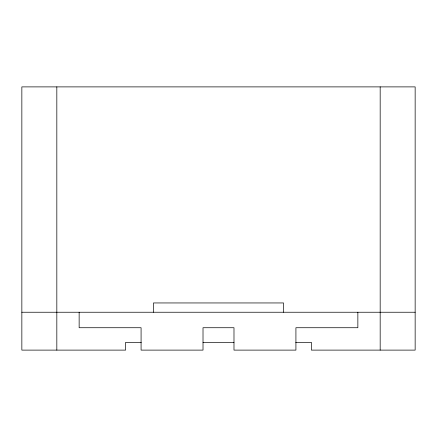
<?xml version="1.0" encoding="UTF-8"?>
<svg xmlns="http://www.w3.org/2000/svg" width="437" height="437" viewBox="0 0 437 437"><rect width="100%" height="100%" fill="white"/><g stroke="black" fill="none" stroke-linecap="round" stroke-linejoin="round"><path stroke-width="0.66" d="M21.85 312.242L415.15 312.242M141.249 342.373L125.594 342.373L125.594 350.113L21.85 350.113L21.85 86.887L415.15 86.887L415.15 350.113L311.406 350.113L311.406 342.373L295.751 342.373M203.014 342.373L233.986 342.373M380.174 86.887L380.174 350.113M357.859 312.242L357.859 327.728L295.92 327.728L295.92 350.113L233.986 350.113L233.986 327.728L203.014 327.728L203.014 350.113L141.08 350.113L141.08 327.728L79.141 327.728L79.141 312.242M283.537 312.242L283.537 302.95L153.463 302.95L153.463 312.242M56.826 86.887L56.826 350.113"/></g></svg>
